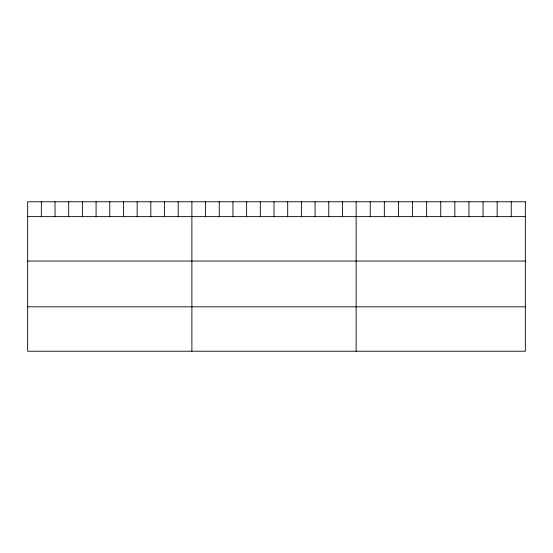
<?xml version="1.0" encoding="UTF-8"?>
<svg xmlns="http://www.w3.org/2000/svg" width="553" height="553" viewBox="0 0 553 553"><rect width="100%" height="100%" fill="white"/><g stroke="black" fill="none" stroke-linecap="round" stroke-linejoin="round"><path stroke-width="0.83" d="M27.65 216.631L525.35 216.631M27.65 261.044L525.35 261.044M27.65 306.811L525.35 306.811M511.249 201.776L511.249 216.631M497.147 201.776L497.147 216.631M483.046 201.776L483.046 216.631M468.944 201.776L468.944 216.631M454.843 201.776L454.843 216.631M440.741 201.776L440.741 216.631M426.64 201.776L426.64 216.631M412.538 201.776L412.538 216.631M398.437 201.776L398.437 216.631M384.335 201.776L384.335 216.631M370.234 201.776L370.234 216.631M356.132 201.776L356.132 351.224M342.445 201.776L342.445 216.631M328.759 201.776L328.759 216.631M315.072 201.776L315.072 216.631M301.385 201.776L301.385 216.631M287.698 201.776L287.698 216.631M274.012 201.776L274.012 216.631M260.325 201.776L260.325 216.631M246.638 201.776L246.638 216.631M232.951 201.776L232.951 216.631M219.264 201.776L219.264 216.631M205.578 201.776L205.578 216.631M191.891 201.776L191.891 351.224M178.204 201.776L178.204 216.631M164.518 201.776L164.518 216.631M150.831 201.776L150.831 216.631M137.144 201.776L137.144 216.631M123.457 201.776L123.457 216.631M109.771 201.776L109.771 216.631M96.084 201.776L96.084 216.631M82.397 201.776L82.397 216.631M68.71 201.776L68.71 216.631M55.023 201.776L55.023 216.631M41.337 201.776L41.337 216.631M525.35 201.776L27.65 201.776L27.65 351.224L525.35 351.224L525.35 201.776"/></g></svg>
